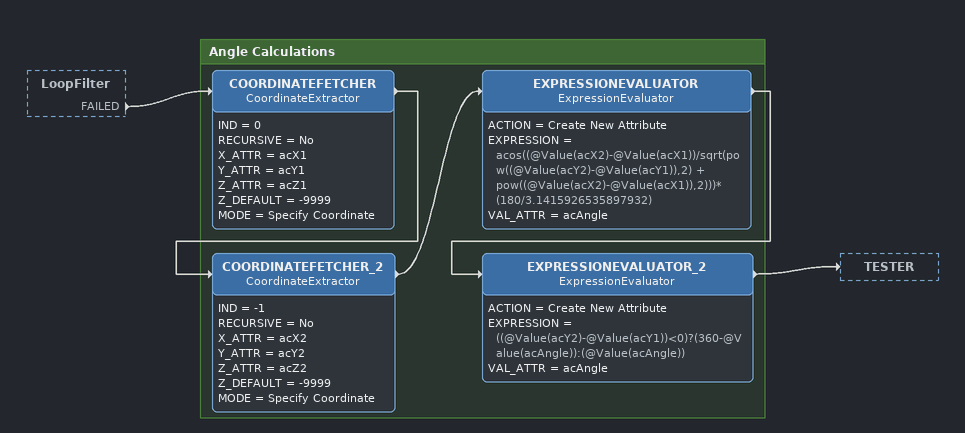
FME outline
LoopFilter [outside]
    FAILED -> COORDINATEFETCHER

Bookmark: Angle Calculations
COORDINATEFETCHER: CoordinateExtractor
    IND = 0
    RECURSIVE = No
    X_ATTR = acX1
    Y_ATTR = acY1
    Z_ATTR = acZ1
    Z_DEFAULT = -9999
    MODE = Specify Coordinate
    -> COORDINATEFETCHER_2
COORDINATEFETCHER_2: CoordinateExtractor
    IND = -1
    RECURSIVE = No
    X_ATTR = acX2
    Y_ATTR = acY2
    Z_ATTR = acZ2
    Z_DEFAULT = -9999
    MODE = Specify Coordinate
    -> EXPRESSIONEVALUATOR
EXPRESSIONEVALUATOR: ExpressionEvaluator
    ACTION = Create New Attribute
    EXPRESSION = acos((@Value(acX2)-@Value(acX1))/sqrt(pow((@Value(acY2)-@Value(acY1)),2) + pow((@Value(acX2)-@Value(acX1)),2)))* (180/3.1415926535897932)
    VAL_ATTR = acAngle
    -> EXPRESSIONEVALUATOR_2
EXPRESSIONEVALUATOR_2: ExpressionEvaluator
    ACTION = Create New Attribute
    EXPRESSION = ((@Value(acY2)-@Value(acY1))<0)?(360-@Value(acAngle)):(@Value(acAngle))
    VAL_ATTR = acAngle
    -> TESTER
